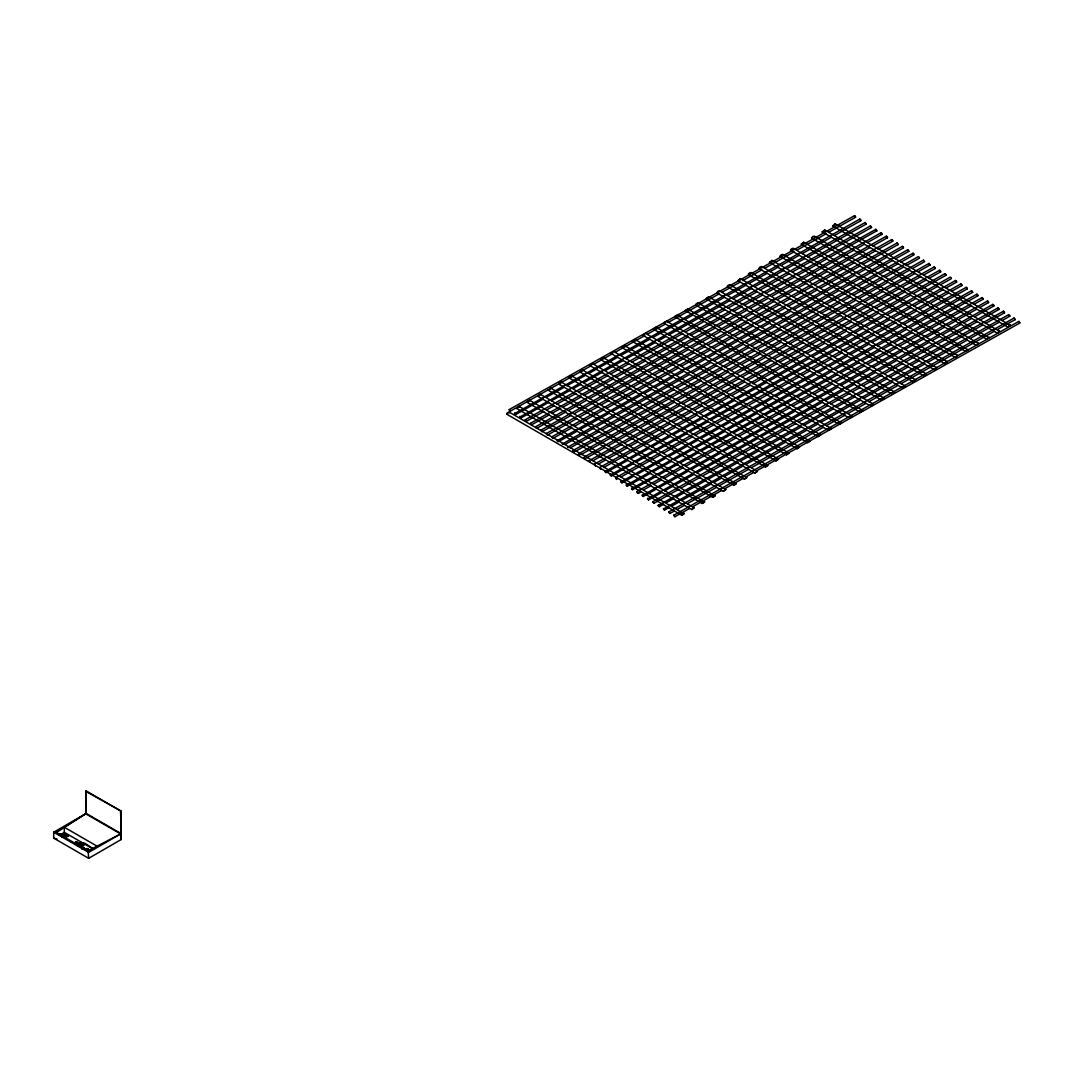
<?xml version="1.0" encoding="UTF-8"?>
<svg xmlns="http://www.w3.org/2000/svg" width="1074" height="1074" viewBox="0 0 1074 1074"><rect width="100%" height="100%" fill="white"/><g stroke="black" fill="none" stroke-linecap="round" stroke-linejoin="round"><path stroke-width="1.5" d="M562.252 444.018L907.664 249.812L908.671 250.457L908.792 251.356L895.515 258.821M923.425 260.391L924.754 261.586L912.94 268.232M1018.877 321.609L1020.206 322.804L778.744 458.41M59.11 834.646L59.902 833.599L60.6 834.431M61.178 834.753L59.245 834.579M61.178 835.062L61.07 833.867M62.359 835.545L62.252 834.35M63.796 834.498L63.755 835.384M63.675 837.196L63.782 836.74M65.836 834.659L65.689 835.693M65.796 835.545L65.058 834.082M65.702 837.72L65.742 836.834M67.165 834.78L66.4 836.096M68.441 836.243L68.333 835.062M75.408 843.533L76.039 841.922M75.784 843.009L76.455 843.399L75.569 842.915M76.751 844.137L77.033 842.915M77.771 845.09L78.389 843.036L76.576 842.284M78.523 842.969L78.523 843.708M79.919 842.821L79.892 843.708M79.771 845.627L79.355 844.097M79.771 845.748L80.107 846.312M81.96 842.983L81.194 844.285M81.986 843.077C82.55 845.157 80.899 840.969 81.664 842.929M81.839 846.044C82.443 843.909 80.859 848.071 79.906 845.936M82.537 844.419L83.047 843.171M84.564 844.567L84.296 843.265M540.316 394.655L538.96 394.574L537.591 396.225L712.774 497.369L715.23 495.96L540.182 394.212M571.932 376.397L570.562 376.33L569.207 377.981L744.389 479.125L746.833 477.715L571.784 375.967M611.294 353.494L613.925 351.641L789.121 453.134L786.53 454.785L611.482 353.735M635.15 339.908L633.781 339.827L632.411 341.478L807.608 442.622L810.051 441.213L635.003 339.465M666.753 321.65L665.383 321.582L664.027 323.234L839.21 424.378L841.654 422.968L666.618 321.22M698.369 303.405C698.019 301.646 693.871 305.728 696.637 304.882M761.573 266.902L760.217 266.835L758.848 268.487L934.259 369.644M793.189 248.658L791.82 248.591L790.464 250.229L965.647 351.386L968.09 349.963L793.042 248.228M862.878 410.55L687.682 309.057L685.239 310.467L858.838 411.369M82.43 848.151L82.591 848.97M82.161 848.957L82.55 848.017M82.51 848.218L83.49 847.748L82.685 848.487M82.134 848.715L83.356 848.729L83.557 847.816M86.095 848.849L86.054 849.896L86.054 849.158M86.215 848.715L86.256 850.031M88.135 850.165L88.149 851.064L87.41 848.487M592.861 364.489L591.64 364.167L590.27 365.818L765.467 466.962L767.91 465.552L592.861 363.804M656.08 327.986L655.221 327.476L653.448 329.168L827.235 429.627M687.682 309.742L687.682 309.057M719.298 291.484L718.076 291.175L716.707 292.813L890.453 393.124M729.823 285.402C730.495 283.509 726.064 286.234 727.608 286.825M750.901 273.239C751.572 271.118 746.631 274.649 748.967 274.595M782.516 254.994L781.295 254.672L779.925 256.324L955.336 357.481M814.119 236.736L812.897 236.428L811.528 238.066L986.724 339.209L989.167 337.8L814.119 236.052M891.756 393.527L894.481 391.956M923.358 375.269L925.09 373.792L925.949 374.302M510.378 411.1L509.143 409.624L510.271 411.167L558.534 384.062M834.471 235.515L860.798 220.72L860.798 219.754L859.791 219.109L514.473 413.718L515.587 414.577L543.377 398.978M526.341 421.33L525.105 419.867L526.233 421.397L543.78 411.543M531.657 424.74L530.422 423.277L531.549 424.821L549.096 414.953M547.364 435.064L546.653 433.426L546.505 434.406M567.596 447.267L912.994 253.222L914.001 253.867L914.108 254.766L900.831 262.231M638.063 492.979C635.754 488.187 636.882 497.101 640.883 491.395M979.703 307.526L988.59 302.532L988.483 301.633L987.476 300.988L642.145 495.597L643.272 496.457L656.442 489.059M654.026 503.209L652.791 501.733L653.918 503.276L678.781 489.314M985.422 323.516L1004.552 312.762L1004.432 311.863L1003.425 311.218L658.04 505.626L659.235 506.686L663.625 504.23M669.988 513.439L668.753 511.976L669.867 513.506L674.257 511.049M674.996 516.661L673.76 515.184L674.888 516.728L689.508 508.512M829.141 232.091L855.468 217.31L855.468 216.344L854.461 215.699L509.264 409.556M859.791 219.109L860.798 220.72M865.107 222.519L866.221 224.063L865.107 222.519L519.789 417.128L520.903 417.987L548.707 402.388M829.947 257.236L876.934 230.762L875.901 229.326L875.753 230.306M867.443 242.576L882.264 234.186L881.392 232.79L880.949 233.514M878.089 249.41L892.709 241.194L892.709 240.227L891.702 239.583L546.505 433.44M897.032 242.993L898.146 244.536L897.032 242.993L551.714 436.917M971.514 290.745L972.628 292.289L971.514 290.745L626.196 485.367L627.31 486.227L650.71 473.084M987.476 300.988L988.483 302.6M1003.425 311.218L1003.317 311.97M59.271 833.867L59.137 834.914M60.426 834.565L61.352 834.793M61.178 834.323L60.6 834.807M61.097 834.954L61.084 834.444M61.097 835.062L61.178 834.015M61.621 835.961L62.359 834.807L62.104 835.559M62.279 835.545L61.715 836.149L62.359 834.498M63.903 834.364L63.796 835.545M64.521 834.646L63.903 835.693M65.313 835.908L65.527 834.605M66.534 835.062L66.709 836.512M68.199 836.378L66.682 836.378L66.507 835.277M65.608 837.868L65.433 836.78M68.333 836.391L68.199 836.015M68.468 835.626L67.716 836.539M75.408 842.191L75.771 843.614M77.946 844.325L78.107 845.775M78.389 844.003L77.999 842.459M79.919 843.869L80 842.889M80 843.506C82.698 845.627 80.912 840.848 80.026 844.016M79.838 844.782C76.979 844.674 79.798 843.184 79.932 846.191M79.771 845.399L79.597 844.285M79.838 845.735L79.838 844.473M82.644 844.58L82.644 843.842L82.832 844.835M84.564 843.842L83.571 845.01L82.832 844.473M84.47 844.714L84.296 843.989M508.955 413.074C510.432 410.98 505.814 413.02 506.727 414.202L681.775 515.265L684.219 513.855L509.183 412.107M529.415 401.246C530.892 399.166 526.273 401.206 527.2 402.388L702.248 503.451L704.692 502.041L529.643 400.293M561.031 383.002C562.467 380.975 557.889 382.935 558.802 384.143L733.851 485.206L736.294 483.797L561.393 382.129M862.731 410.805L860.099 411.973L862.731 410.12M894.347 392.547L891.89 393.957M83.356 848.366L83.087 847.171M83.369 848.594L84 847.936M82.134 848.46L84.094 848.916L84 847.856M84.282 849.279L84.202 847.963M84.269 849.413L84.094 849.037M86.457 850.138L88.055 849.239L86.363 848.796M87.934 850.111L87.853 848.661M88.31 849.883L88.833 851.145M518.594 407.61L519.104 406.388L516.513 408.388L691.71 509.532L694.287 507.881L519.104 406.388M550.197 389.365L550.72 388.13L548.129 390.144L723.312 491.288L725.903 489.637L550.72 388.13M581.799 371.121L582.323 369.886L579.732 371.899L754.928 473.043L757.506 471.379L582.323 369.886M708.236 298.116C710.867 294.961 703.712 299.31 707.175 298.8M739.852 279.871L740.362 278.636L737.784 280.65L913.195 381.807M771.454 261.626L771.978 260.391L769.387 262.405L944.583 363.549L947.161 361.535L944.798 363.562M803.07 243.368L803.728 242.227L801.003 244.147L976.185 345.291L978.776 343.64L803.728 242.227M834.673 225.124L835.196 223.889L832.605 225.902L1007.788 327.046L1010.379 325.395L835.196 223.889M872.746 405.26L873.269 404.039L698.221 302.975M883.58 398.897L882.21 399.864M539.658 395.447L537.738 396.306M823.798 231.474L824.792 230.051L822.026 231.836L997.263 333.128L999.84 331.477L824.657 229.97M935.629 369.026L936.622 367.617L761.439 266.473M63.876 834.82L64.534 834.082M65.554 835.196L65.313 834.511M63.447 837.089L64.44 836.257M68.199 835.894L66.91 836.109L67.165 835.142M64.427 836.713C62.99 838.27 66.816 836.391 65.46 837.733M67.434 836.19L68.199 835.397M75.569 842.446L75.381 843.278M75.408 842.929L76.831 842.177M76.751 842.553L77.221 844.285M78.389 843.64L77.489 844.312L76.039 843.077M78.08 844.406L78.845 845.453M79.57 845.413L80.08 844.822L79.369 845.251M81.664 843.775L80.657 843.13M80.107 845.104L79.369 845.735M79.57 845.775L81.1 844.58L81.356 846.406M82.832 843.627L83.302 843.103M56.398 832.525L85.665 813.756L86.202 790.961L121.161 811.152L121.161 839.546L88.672 858.314L53.7 838.123L53.7 832.202L86.202 813.448L121.161 833.625L88.672 852.394L53.7 832.202L56.398 832.525L88.108 850.836L88.672 858.314M86.202 790.961L86.202 813.448L64.279 827.249L64.279 832.323L60.359 834.807M82.685 848.849L82.926 848.017M86.363 849.172L86.994 849.641M88.095 849.668L87.263 849.749M87.759 849.977L88.001 849.158M88.269 850.084L89.746 850.084M570.925 377.457L569.341 378.061M686.823 310.547L686.098 310.977M792.196 249.718L790.598 250.323M872.41 405.529L870.638 405.891L873.269 404.039M956.33 357.092L957.699 355.454L782.516 254.31M515.587 414.577L514.58 412.966M520.903 417.987L519.897 416.376M854.461 215.699L855.589 217.243M881.069 232.763L535.859 426.62L536.181 427.962M536.544 428.204L536.987 427.479L535.859 426.62M870.423 225.929L871.551 227.473L870.423 225.929L525.226 419.786M872.773 246L887.513 237.716L887.393 236.817L886.386 236.173L541.175 430.03L541.323 431.198M541.873 431.614L542.303 430.889L541.175 430.03M876.76 230.95L875.901 230.507M547.512 435.051L576.765 418.618M886.386 236.173L886.278 236.924M890.185 255.411L903.462 247.946L903.355 247.047L902.348 246.402L556.963 440.796M558.144 441.87L557.138 440.259M891.702 239.583L892.83 241.126M902.348 246.402L903.355 248.013M572.992 450.57L918.31 256.632L919.317 257.277L919.425 258.176L906.147 265.64M907.664 249.812L908.792 251.356M912.994 253.222L912.873 253.974M590.19 462.276L588.955 460.8L590.257 461.793M594.378 464.143L595.385 465.754L594.378 464.143L939.589 270.286L940.596 270.93L940.703 271.829L928.889 278.461M928.943 263.466L930.071 264.996L928.943 263.466L585.209 456.49M599.708 467.552L600.715 469.163L599.708 467.552L944.905 273.695L945.912 274.34L945.912 275.306L913.732 293.377M934.273 266.876L935.387 268.419L934.273 266.876L590.525 459.914M940.999 284.462L951.349 278.649L951.242 277.75L950.235 277.105L604.904 471.714L606.031 472.573L627.968 460.249M606.031 472.573L605.024 470.962M939.589 270.286L940.596 271.897M946.315 287.872L956.666 282.059L956.558 281.16L955.551 280.515L610.233 475.124L611.348 475.983L633.298 463.659M611.348 475.983L610.341 474.372M944.905 273.695L945.912 275.306M615.657 477.782L616.677 479.393L615.657 477.782L960.868 283.925L961.874 284.57L961.995 285.469L951.631 291.296M936.474 306.197L967.191 288.946L967.191 287.98L966.184 287.335L620.866 481.944L621.994 482.803L633.687 476.238M621.994 482.803L620.987 481.192M955.551 280.515L956.558 282.126M627.31 486.227L626.303 484.616M960.868 283.925L961.874 285.536M914.941 331.101L977.837 295.78L977.837 294.813L976.83 294.169L631.512 488.777L632.626 489.637L656.039 476.494M632.626 489.637L631.619 488.026M966.184 287.335L967.191 288.946M643.272 496.457L642.265 494.846M976.83 294.169L976.722 294.92M974.776 316.682L993.906 305.942L993.799 305.043L992.792 304.398L647.474 499.007L648.589 499.866L661.759 492.469M648.589 499.866L647.582 498.255M982.146 297.579L983.274 299.122L982.146 297.579L637.097 491.422M659.235 506.686L658.228 505.075M992.792 304.398L993.799 306.009M1002.445 320.347L1009.869 316.172L1009.761 315.273L1008.755 314.628L663.356 509.036L664.551 510.096L668.941 507.64M664.551 510.096L663.544 508.485M980.106 320.092L999.303 309.231L998.256 307.795L998.108 308.775M1014.071 318.038L1015.185 319.582L1014.071 318.038L668.86 511.895M121.161 811.152L85.665 791.269M561.46 382.425L590.713 365.992M593.64 364.341L612.663 353.668M615.59 352.03L644.843 335.598M647.77 333.96L665.316 324.093M668.243 322.455L719.446 293.699M722.359 292.061L739.919 282.207M742.846 280.556L761.855 269.883M764.782 268.245L794.035 251.813M796.962 250.175L826.215 233.743M546.304 397.326L563.863 387.472M566.79 385.834L585.8 375.148M588.727 373.51L597.506 368.583M600.433 366.932L617.98 357.078M620.906 355.44L650.159 339.008M653.086 337.37L682.339 320.938M685.266 319.3L692.582 315.192M695.509 313.541L724.762 297.122M727.689 295.471L746.699 284.798M749.625 283.147L767.185 273.293M770.098 271.655L778.878 266.728M781.805 265.077L799.365 255.223M802.278 253.585L831.544 237.153M551.62 400.736L570.643 390.063M573.57 388.426L580.886 384.317M583.813 382.666L602.823 371.993M605.749 370.355L623.296 360.488M626.223 358.85L655.476 342.418M658.402 340.78L665.719 336.672M668.646 335.021L730.078 300.532M733.005 298.881L752.015 288.208M754.941 286.557L784.195 270.138M787.121 268.487L804.681 258.633M807.608 256.995L866.114 224.13M546.706 409.906L554.023 405.797M556.95 404.16L575.959 393.473M578.886 391.835L608.139 375.403M611.066 373.765L628.626 363.898M631.552 362.26L682.742 333.504M685.668 331.866L703.215 322.012M706.142 320.361L725.165 309.688M728.091 308.05L757.345 291.618M760.271 289.98L789.524 273.548M792.451 271.897L871.43 227.54M530.69 423.183L875.901 229.326M552.023 413.315L560.803 408.388M563.729 406.737L581.276 396.883M584.202 395.245L613.469 378.813M616.382 377.175L645.649 360.743M648.562 359.105L688.058 336.927M690.985 335.276L730.481 313.098M733.408 311.46L742.188 306.533M745.114 304.882L762.661 295.028M765.587 293.39L794.841 276.958M797.767 275.32L827.02 258.888M536.866 428.231L566.119 411.798M569.045 410.161L586.605 400.293M589.532 398.655L715.324 328.013M718.251 326.375L747.504 309.943M750.431 308.292L767.977 298.438M772.367 295.981L854.286 249.974M857.213 248.336L864.516 244.228M542.195 431.641L571.449 415.208M574.375 413.571L646.038 373.322M648.964 371.671L688.461 349.493M691.388 347.855L710.397 337.169M713.324 335.531L720.641 331.423M723.567 329.785L742.59 319.099M745.504 317.461L752.82 313.353M755.747 311.715L774.77 301.029M777.683 299.391L795.243 289.524M798.17 287.886L806.95 282.959M809.863 281.321L827.423 271.453M830.35 269.816L869.846 247.638M579.692 416.981L598.701 406.294M601.628 404.656L608.945 400.548M611.871 398.91L630.881 388.224M633.808 386.586L651.368 376.732M654.294 375.081L693.777 352.903M696.704 351.265L705.484 346.338M708.41 344.687L725.957 334.833M728.884 333.195L747.907 322.509M750.833 320.871L780.086 304.439M783.013 302.801L790.33 298.693M793.243 297.055L812.266 286.369M815.193 284.731L854.689 262.553M857.616 260.901L875.162 251.048M571.851 427.788L552.828 438.461L551.821 436.849M574.765 426.136L604.031 409.704M606.944 408.066L636.211 391.634M639.137 389.996L678.62 367.818M681.547 366.18L710.8 349.748M713.727 348.097L732.75 337.424M735.677 335.786L753.223 325.919M756.15 324.281L785.403 307.849M788.329 306.211L817.582 289.779M820.509 288.141L860.006 265.963M862.932 264.311L898.039 244.603M559.608 441.052L577.168 431.198M580.094 429.546L609.347 413.128M612.274 411.476L641.527 395.044M644.454 393.406L651.77 389.298M654.697 387.66L673.707 376.974M676.633 375.336L683.95 371.228M686.877 369.59L705.886 358.904M708.813 357.266L716.13 353.158M719.056 351.52L738.066 340.834M740.993 339.196L758.539 329.342M761.466 327.691L770.246 322.764M773.173 321.126L790.719 311.259M793.646 309.621L855.079 275.119M858.005 273.481L865.322 269.373M868.248 267.735L887.272 257.048M564.937 444.461L594.191 428.029M597.117 426.391L614.664 416.537M617.59 414.886L689.266 374.638M692.193 373L711.203 362.314M714.129 360.676L743.383 344.244M746.309 342.606L775.562 326.174M778.489 324.536L838.458 290.853M841.385 289.215L892.588 260.458M570.254 447.871L599.507 431.439M602.433 429.801L641.93 407.623M644.856 405.985L674.11 389.553M677.036 387.915L716.533 365.724M719.446 364.086L748.712 347.654M751.625 346.016L780.892 329.584M783.819 327.946L823.302 305.768M826.228 304.117L855.481 287.698M858.408 286.046L877.431 275.374M880.358 273.736L897.904 263.868M575.57 451.281L637.003 416.779M639.929 415.141L701.362 380.639M704.289 379.001L721.849 369.147M724.775 367.496L754.029 351.064M758.419 348.607L818.388 314.924M821.315 313.286L840.324 302.6M843.251 300.962L850.568 296.854M853.494 295.216L882.747 278.784M885.674 277.146L903.221 267.278M579.879 453.08L923.627 260.042M580.9 454.691L674.512 402.119M677.439 400.481L706.692 384.049M709.619 382.411L728.628 371.738M731.555 370.087L738.872 365.979M741.798 364.341L760.808 353.655M763.735 352.017L781.281 342.163M784.208 340.512L813.474 324.093M816.388 322.442L855.884 300.264M858.811 298.626L888.064 282.193M890.99 280.556L910.014 269.869M586.216 458.115L605.226 447.428M608.153 445.791L637.406 429.358M640.332 427.721L679.829 405.542M682.755 403.891L701.765 393.218M704.692 391.567L712.008 387.459M714.935 385.821L733.945 375.148M736.871 373.497L766.124 357.078M769.051 355.427L786.611 345.573M789.538 343.935L840.727 315.179M843.654 313.541L861.214 303.673M864.127 302.036L883.15 291.363M886.077 289.712L915.33 273.279M918.257 271.641L929.95 265.077M592.996 460.692L622.249 444.274M625.175 442.622L664.672 420.444M667.598 418.806L685.145 408.952M688.072 407.301L718.788 390.05M721.715 388.412L739.274 378.558M742.201 376.907L771.454 360.488M774.381 358.837L803.634 342.418M806.561 340.767L846.044 318.589M848.97 316.951L900.173 288.194M903.1 286.557L920.646 276.703M923.573 275.051L935.279 268.487M598.312 464.116L605.629 460.008M608.555 458.356L627.565 447.683M630.492 446.032L637.808 441.938M640.735 440.286L669.988 423.854M672.915 422.216L691.938 411.543M694.851 409.892L702.168 405.784M705.094 404.146L724.118 393.46M727.031 391.822L744.591 381.968M747.517 380.317L776.771 363.898M779.697 362.247L851.373 321.999M854.3 320.361L873.31 309.674M876.236 308.037L905.489 291.604M908.416 289.967L925.963 280.113M603.642 467.526L665.074 433.023M668.001 431.372L675.304 427.277M678.231 425.626L697.254 414.953M700.181 413.302L729.434 396.883M732.361 395.232L749.907 385.378M752.834 383.74L804.037 354.984M806.95 353.346L824.51 343.479M827.436 341.841L846.446 331.168M849.373 329.517L878.626 313.098M881.553 311.447L910.806 295.014M630.894 458.611L648.454 448.757M651.381 447.106L670.391 436.433M673.317 434.795L702.571 418.363M705.497 416.712L734.75 400.293M737.677 398.642L766.93 382.223M769.857 380.572L809.353 358.394M812.28 356.756L851.776 334.578M854.703 332.927L863.469 328M866.396 326.362L883.956 316.508M886.882 314.857L916.135 298.438M919.062 296.786L938.072 286.114M636.224 462.021L687.414 433.278M690.34 431.627L707.887 421.773M710.813 420.135L836.606 349.48M839.532 347.842L868.799 331.41M871.712 329.772L889.272 319.918M892.199 318.266L911.208 307.594M914.135 305.956L943.388 289.524M621.054 476.937L660.55 454.758M663.477 453.107L692.73 436.688M695.657 435.037L714.68 424.364M717.607 422.713L746.86 406.294M749.786 404.643L799.512 376.719M802.439 375.081L809.756 370.973M812.682 369.322L831.692 358.649M834.619 357.011L841.935 352.903M844.862 351.252L874.115 334.82M877.042 333.182L896.052 322.509M898.978 320.858L916.538 311.004M919.451 309.366L928.231 304.439M931.158 302.787L948.718 292.933M636.614 474.601L665.88 458.168M668.793 456.531L687.816 445.844M690.743 444.206L698.06 440.098M700.973 438.447L719.996 427.774M722.923 426.136L730.239 422.028M733.153 420.377L752.176 409.704M755.103 408.053L772.649 398.199M775.576 396.561L815.072 374.383M817.999 372.732L826.779 367.805M829.705 366.167L847.252 356.313M850.178 354.662L869.188 343.989M872.115 342.351L901.368 325.919M904.295 324.267L933.548 307.849M653.636 471.432L671.196 461.578M674.123 459.941L693.133 449.254M696.059 447.616L725.312 431.184M728.239 429.546L757.492 413.114M760.419 411.476L799.915 389.298M802.842 387.647L832.095 371.215M835.022 369.577L874.518 347.399M877.445 345.761L906.698 329.329M909.624 327.691L938.877 311.259M941.804 309.607L972.52 292.37M658.966 474.842L677.976 464.169M680.903 462.532L698.449 452.664M701.376 451.026L710.156 446.099M713.082 444.448L730.629 434.594M733.555 432.956L762.809 416.524M765.735 414.886L795.002 398.454M797.915 396.816L837.411 374.638M840.338 372.987L859.361 362.314M862.288 360.663L879.834 350.809M882.761 349.171L891.541 344.244M894.467 342.593L912.014 332.739M643.809 489.757L651.113 485.649M654.039 484.012L661.356 479.903M664.282 478.252L683.292 467.579M686.219 465.941L715.472 449.509M718.399 447.871L735.959 438.004M738.885 436.366L790.075 407.61M793.001 405.972L810.561 396.118M813.474 394.467L832.498 383.794M835.424 382.156L864.677 365.724M867.604 364.073L896.857 347.654M899.784 346.003L971.46 305.754M974.386 304.117L983.153 299.19M659.369 487.421L688.622 470.989M691.549 469.351L720.802 452.919M723.728 451.281L763.211 429.103M766.138 427.452L795.391 411.033M798.318 409.382L837.814 387.204M840.741 385.566L869.994 369.134M872.92 367.496L902.173 351.064M905.1 349.412L924.123 338.74M927.037 337.102L944.596 327.234M947.523 325.597L956.303 320.67M959.216 319.032L976.776 309.164M664.685 490.831L673.465 485.904M676.378 484.253L693.938 474.399M696.865 472.761L758.298 438.259M761.224 436.621L822.657 402.119M825.584 400.468L843.13 390.614M846.057 388.976L854.837 384.049M857.764 382.398L875.31 372.544M879.7 370.087L897.26 360.22M900.187 358.582L929.44 342.15M932.366 340.512L939.683 336.404M942.596 334.752L961.619 324.079M964.546 322.442L971.863 318.334M652.898 501.665L998.108 307.808M681.708 487.677L700.718 476.99M703.645 475.352L785.564 429.345M788.491 427.707L795.794 423.599M798.72 421.961L827.973 405.529M830.9 403.891L849.923 393.205M852.85 391.567L860.153 387.459M863.08 385.808L882.103 375.135M885.03 373.497L902.576 363.63M905.503 361.992L934.756 345.559M937.683 343.922L977.179 321.744M666.551 502.578L673.854 498.47M676.781 496.832L684.098 492.724M687.024 491.087L706.034 480.4M708.961 478.762L738.214 462.33M741.141 460.692L758.7 450.838M761.627 449.187L801.123 427.009M804.037 425.371L823.06 414.685M825.987 413.047L833.303 408.939M836.23 407.301L855.24 396.615M858.166 394.977L887.419 378.545M890.346 376.907L907.892 367.053M910.819 365.402L919.599 360.475M922.526 358.837L982.495 325.154M671.868 505.988L679.184 501.894M682.111 500.242L711.364 483.81M714.291 482.172L721.594 478.064M724.52 476.426L743.544 465.74M746.47 464.102L785.953 441.924M788.88 440.286L806.44 430.419M809.366 428.781L818.146 423.854M821.06 422.203L860.556 400.025M863.483 398.387L892.736 381.955M895.662 380.317L924.915 363.885M927.842 362.247L967.338 340.069M970.265 338.417L999.518 321.999M677.184 509.412L684.5 505.304M687.427 503.652L716.68 487.234M719.607 485.582L748.86 469.15M751.787 467.512L823.463 427.264M826.389 425.626L845.399 414.94M848.326 413.302L865.886 403.435M868.799 401.797L898.065 385.365M900.979 383.727L994.605 331.154M997.531 329.517L1015.078 319.649M673.881 515.117L1019.078 321.26M692.435 506.874L721.688 490.442M724.614 488.804L743.638 478.118M746.564 476.48L753.867 472.372M756.794 470.721L775.817 460.048M88.108 850.836L121.161 833.625L120.637 811.461L121.161 839.546M833.974 225.621L832.753 225.983M781.295 256.042L780.06 256.404M770.756 262.123L769.534 262.486M560.024 383.78L558.802 384.143M549.485 389.862L548.264 390.224M924.727 375.35L924.016 375.658M60.6 834.686L59.647 834.686M62.104 835.196L61.352 835.733M64.037 835.559L64.802 834.632M64.185 836.31L61.983 836.727M64.037 835.679L65.554 835.559M63.957 836.874L64.977 836.337M65.46 837.371L63.957 837.371M75.569 842.808L76.308 842.352M76.737 842.754L76.576 843.802M78.214 843.399L77.489 843.936M80.188 842.929L79.919 843.506M82.819 843.721L83.571 843.452M79.597 845.278L77.919 845.037M81.785 847.413L81.463 847.628M81.825 847.95L83.087 847.91M86.618 848.514L86.457 849.776M87.759 849.615L86.457 849.655M88.686 850.125L88.592 851.078M823.073 231.89L822.214 232.065M812.535 237.972L811.676 238.146M759.855 268.393L758.996 268.567M654.482 329.221L653.636 329.396M643.957 335.303L642.91 335.249L645.541 333.383L820.724 434.889L818.146 436.541L643.098 335.477M622.88 347.466L621.833 347.412L624.464 345.546L799.66 447.053L797.069 448.704L622.021 347.64M601.802 359.629L600.755 359.575L603.4 357.723L778.583 459.216L775.992 460.88L600.957 359.817M591.277 365.724L590.418 365.898M528.059 402.213L527.2 402.388M507.586 414.027L506.727 414.202M64.265 834.337L65.071 834.162M62.171 835.988L63.245 835.988M65.313 835.169L64.064 835.075M65.326 835.666L63.876 835.062M64.185 837.049L65.219 837.049M64.977 838.15L65.46 836.982M75.771 842.177L76.576 842.003M77.999 843.493L76.59 843.278M81.449 843.493L80.188 843.399M81.463 843.734L80.644 844.043M83.034 843.372L84.497 843.963L82.671 843.976M83.047 843.896L84.108 843.614M80.295 844.728L81.369 844.849M79.355 845.144L78.321 845.144M81.356 845.681L80.107 845.587M88.686 849.87L89.504 849.843M88.712 850.044L89.504 850.017M882.076 234.374L881.217 233.931M887.393 237.784L886.533 237.341M977.837 295.78L976.83 295.122M999.115 309.419L998.256 308.976M1004.284 312.843L1003.572 312.386M1009.761 316.239L1009.063 315.984M562.467 443.669L563.474 444.314M567.784 447.079L568.643 447.522M573.1 450.489L574.107 451.147M574.107 452.1L573.248 451.657M578.416 453.913L579.436 454.557M579.436 455.524L578.416 454.866M584.753 458.934L583.558 457.511L584.86 458.182M59.889 833.8L60.708 833.854M64.521 834.283L65.326 834.337M67.165 834.874L68.36 835.156M60.627 835.075L61.634 835.344M61.634 835.827L60.6 835.559M64.802 835.626L65.527 835.075L64.802 834.793M64.44 836.619L65.46 836.874M67.716 836.418L66.924 836.243M75.261 842.499L76.308 843.828L77.194 842.191M82.282 847.279L83.087 847.252M83.222 848.5L84.202 848.688M82.349 849.051L83.181 848.232L84.349 848.822M87.263 850.125L86.095 849.534M1010.245 324.952L1007.788 327.046M999.706 331.034L997.263 333.128M852.192 416.202L849.749 418.296L852.34 416.282L677.144 315.138L674.7 316.548L848.299 417.464M989.167 337.115L986.724 339.209M978.629 343.197L976.185 345.291M968.09 349.292L965.647 351.386M957.552 355.373L955.108 357.467M936.488 367.536L934.044 369.631M915.558 379.78L912.967 381.794M904.872 385.781L902.429 387.875L905.02 385.861L729.823 284.717M883.996 398.186L881.217 399.958M841.654 422.283L839.21 424.378M831.128 428.365L828.672 430.459L831.263 428.445L656.08 327.302M820.59 434.446L818.146 436.541M810.051 440.528L807.608 442.622M799.512 446.609L797.069 448.704M788.974 452.691L786.53 454.785M778.435 458.786L775.992 460.88M767.91 464.867L765.467 466.962M757.371 470.949L754.928 473.043M746.833 477.031L744.389 479.125M736.442 483.193L733.851 485.206M725.756 489.194L723.312 491.288M715.23 495.275L712.774 497.369M704.692 501.357L702.248 503.451M694.153 507.438L691.71 509.532M684.219 513.171L681.775 515.265M61.352 834.417L62.091 834.968L60.842 835.169M64.802 835.747L64.037 835.196M67.434 836.082L66.709 835.787M61.352 835.854L60.627 835.438M62.708 836.431L63.608 836.727M76.308 843.694L75.569 843.291M77.207 844.043L77.999 842.821M80.832 845.292C82.792 845.278 80.362 847.238 79.906 845.681M80.563 845.976L81.356 845.01M119.845 833.478L121.161 833.625M82.564 847.158L83.45 847.977M62.977 836.082L63.675 837.102M81.463 843.036L80.389 842.915L80.389 843.734M83.302 844.996L82.644 844.097M78.563 845.802L77.811 844.889M53.7 838.123L56.922 839.049M89.504 849.655L90.189 850.098M88.592 850.702L89.625 850.756L88.39 850.608M67.971 834.928L68.441 835.934L68.441 835.21M65.313 834.136L65.823 834.968M66.91 836.364L66.44 835.518M65.46 836.619L65.742 837.143M81.356 844.634L81.866 845.896M62.198 837.183L61.715 836.458M771.978 260.391L947.026 361.455M750.901 272.554L925.949 373.618M749.907 275.481L923.506 375.712M740.362 278.636L915.41 379.699M728.83 287.644L902.429 387.875M719.298 290.799L894.347 391.862M708.759 296.88L883.808 397.944M707.753 299.821L881.365 400.038M697.227 305.902L869.376 405.287M85.692 813.77L120.61 833.921M64.279 827.249L97.278 846.285M64.279 832.323L92.767 848.755M84.819 843.197L92.888 848.594M63.447 835.881L63.742 837.035M81.825 842.687L81.986 843.56M65.608 836.539L65.742 837.572M78.483 842.821L78.55 843.56M84.43 848.232L84.443 849.131M83.517 847.547L83.53 848.447"/></g></svg>
